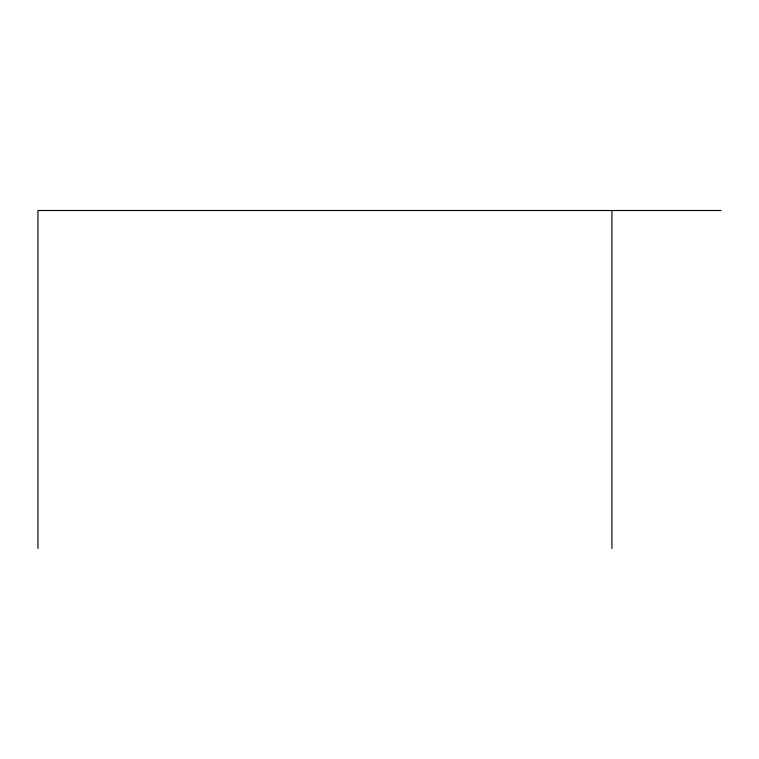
<?xml version="1.0" encoding="UTF-8"?>
<svg xmlns="http://www.w3.org/2000/svg" width="759" height="759" viewBox="0 0 759 759"><rect width="100%" height="100%" fill="white"/><g stroke="black" fill="none" stroke-linecap="round" stroke-linejoin="round"><path stroke-width="1.14" d="M721.05 210.499L37.95 210.499L37.95 548.501M611.925 210.499L611.925 548.501"/></g></svg>
